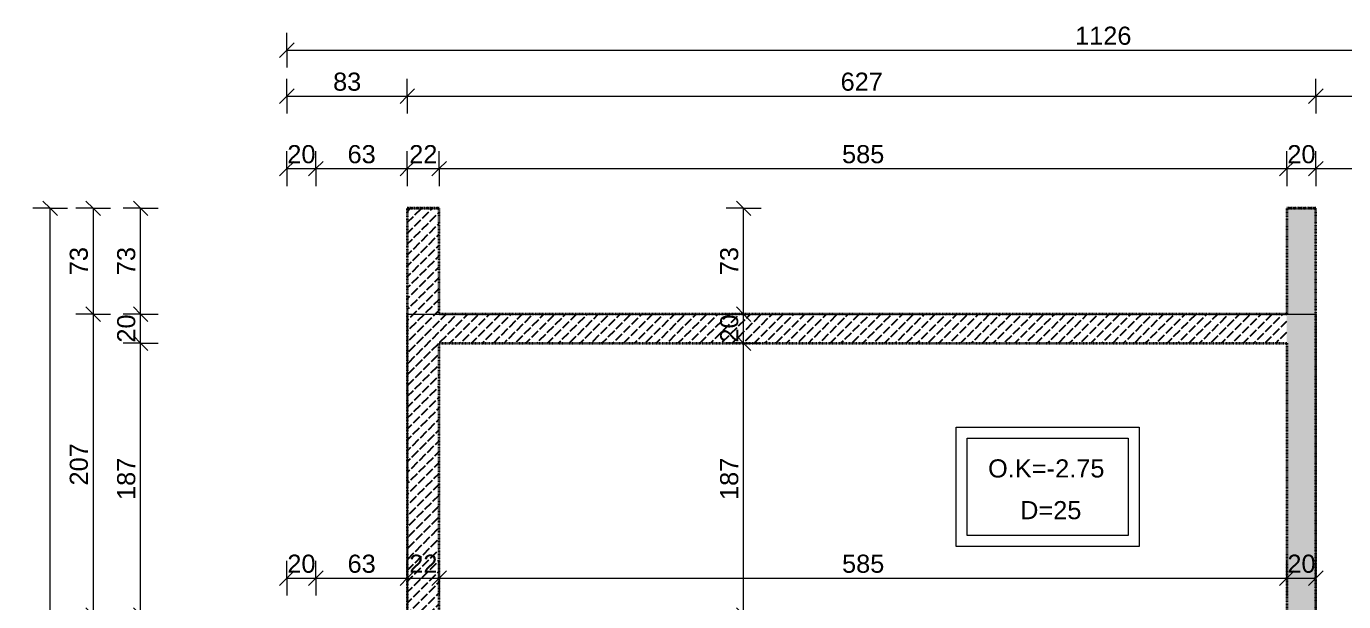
# Model space of a CAD drawing. Header units: centimetres. Extents: x -18 to 1404, y 111 to 1872.
# Drawn here: x -18 to 891, y 1475 to 1872 of the extents above; entities that cross this region are included whole.
import ezdxf

# ---------------------------------------------------------------- set-up
doc = ezdxf.new("R2010")
doc.units = ezdxf.units.CM
doc.linetypes.add('Beton Ole', pattern=[0.3, 0.15, -0.15])
for name, color, linetype, lineweight in [('Dimensions', 90, 'Continuous', 9), ('Dimensions-50', 90, 'Continuous', 9), ('Floor Tags', 90, 'Continuous', 9), ('IfcSlab', 7, 'Continuous', 18), ('IfcWall', 7, 'Continuous', 25)]:
    doc.layers.add(name, color=color, linetype=linetype, lineweight=lineweight)
doc.styles.add('Arial', font='arial.ttf', dxfattribs={"height": 12.5})
doc.dimstyles.new('Deng_-_2mm_Arial_2', dxfattribs={"dimscale": 30.48, "dimtxt": 12.753242, "dimasz": 0.328084, "dimexe": 0.393701, "dimexo": 0.0625, "dimgap": 0, "dimtad": 1, "dimdec": 0, "dimzin": 0, "dimdsep": 46, "dimtxsty": 'Arial', "dimblk1": 'OBLIQUE', "dimblk2": 'OBLIQUE', "dimsah": 1, "dimcen": 0.09, "dimazin": 0, "dimtfac": 1, "dimtdec": 4, "dimtix": 1, "dimtmove": 0, "dimatfit": 3, "dimfxl": 0.393701, "dimfxlon": 1, "dimtvp": 1, "dimtolj": 1, "dimtzin": 0, "dimarcsym": 2})
pattern_1 = [(45, (0, 0), (0.34224, 7.8404), [6.271, -1.524])]

# ---------------------------------------------------------------- blocks, each defined once
blk = doc.blocks.new('TAGFLOOR - D_-1983752-K-11')
at = {"layer": 'Floor Tags'}
for p, q in [((-1.548, -0.773), (-1.548, 0.87)), ((-1.548, 0.87), (0.976, 0.87)), ((0.976, 0.87), (0.976, -0.773)), ((-1.398, 0.72), (0.826, 0.72)), ((-1.398, -0.623), (-1.398, 0.72)), ((0.826, 0.72), (0.826, -0.623)), ((0.826, -0.623), (-1.398, -0.623)), ((0.976, -0.773), (-1.548, -0.773))]:
    blk.add_line(p, q, dxfattribs=at)
blk = doc.blocks.new('DIMBLOCK1-K-11')
at = {"layer": 'Dimensions-50', "transparency": 16777216}
for p, q in [((161.61, 1774.05), (161.61, 1786.05)), ((181.61, 1774.05), (181.61, 1786.05)), ((161.61, 1774.05), (156.61, 1769.05)), ((161.61, 1774.05), (166.61, 1779.05)), ((161.61, 1774.05), (181.61, 1774.05)), ((161.61, 1774.05), (161.61, 1762.05)), ((181.61, 1774.05), (176.61, 1769.05)), ((181.61, 1774.05), (186.61, 1779.05)), ((181.61, 1774.05), (181.61, 1762.05))]:
    blk.add_line(p, q, dxfattribs=at)
at = {"layer": 'Dimensions-50', "color": 0, "transparency": 16777216, "insert": (162, 1790.28), "char_height": 12.5, "width": 23.0736, "attachment_point": 1, "line_spacing_factor": 0.941778, "style": 'Arial'}
blk.add_mtext('20', dxfattribs=at)
blk = doc.blocks.new('_Oblique')
at = {"color": 0, "linetype": 'ByBlock', "lineweight": -2}
blk.add_line((-0.5, -0.5), (0.5, 0.5), dxfattribs=at)
blk = doc.blocks.new('DIMBLOCK2-K-11')
at = {"layer": 'Dimensions-50', "transparency": 16777216}
for p, q in [((181.61, 1774.05), (181.61, 1786.05)), ((244.72, 1774.05), (244.72, 1786.05)), ((181.61, 1774.05), (176.61, 1769.05)), ((181.61, 1774.05), (186.61, 1779.05)), ((181.61, 1774.05), (244.72, 1774.05)), ((181.61, 1774.05), (181.61, 1762.05)), ((244.72, 1774.05), (239.72, 1769.05)), ((244.72, 1774.05), (249.72, 1779.05)), ((244.72, 1774.05), (244.72, 1762.05))]:
    blk.add_line(p, q, dxfattribs=at)
at = {"layer": 'Dimensions-50', "color": 0, "transparency": 16777216, "insert": (203.55, 1790.28), "char_height": 12.5, "width": 23.0736, "attachment_point": 1, "line_spacing_factor": 0.941778, "style": 'Arial'}
blk.add_mtext('63', dxfattribs=at)
blk = doc.blocks.new('DIMBLOCK3-K-11')
at = {"layer": 'Dimensions-50', "transparency": 16777216}
for p, q in [((244.72, 1774.05), (244.72, 1786.05)), ((266.72, 1774.05), (266.72, 1786.05)), ((244.72, 1774.05), (239.72, 1769.05)), ((244.72, 1774.05), (249.72, 1779.05)), ((244.72, 1774.05), (266.72, 1774.05)), ((244.72, 1774.05), (244.72, 1762.05)), ((266.72, 1774.05), (261.72, 1769.05)), ((266.72, 1774.05), (271.72, 1779.05)), ((266.72, 1774.05), (266.72, 1762.05))]:
    blk.add_line(p, q, dxfattribs=at)
at = {"layer": 'Dimensions-50', "color": 0, "transparency": 16777216, "insert": (246.1, 1790.28), "char_height": 12.5, "width": 23.0736, "attachment_point": 1, "line_spacing_factor": 0.941778, "style": 'Arial'}
blk.add_mtext('22', dxfattribs=at)
blk = doc.blocks.new('DIMBLOCK4-K-11')
at = {"layer": 'Dimensions-50', "transparency": 16777216}
for p, q in [((266.72, 1774.05), (266.72, 1786.05)), ((851.55, 1774.05), (851.55, 1786.05)), ((266.72, 1774.05), (261.72, 1769.05)), ((266.72, 1774.05), (271.72, 1779.05)), ((266.72, 1774.05), (851.55, 1774.05)), ((266.72, 1774.05), (266.72, 1762.05)), ((851.55, 1774.05), (846.55, 1769.05)), ((851.55, 1774.05), (856.55, 1779.05)), ((851.55, 1774.05), (851.55, 1762.05))]:
    blk.add_line(p, q, dxfattribs=at)
at = {"layer": 'Dimensions-50', "color": 0, "transparency": 16777216, "insert": (544.71, 1790.28), "char_height": 12.5, "width": 34.6103, "attachment_point": 1, "line_spacing_factor": 0.941778, "style": 'Arial'}
blk.add_mtext('585', dxfattribs=at)
blk = doc.blocks.new('DIMBLOCK5-K-11')
at = {"layer": 'Dimensions-50', "transparency": 16777216}
for p, q in [((851.55, 1774.05), (851.55, 1786.05)), ((871.55, 1774.05), (871.55, 1786.05)), ((851.55, 1774.05), (846.55, 1769.05)), ((851.55, 1774.05), (856.55, 1779.05)), ((851.55, 1774.05), (871.55, 1774.05)), ((851.55, 1774.05), (851.55, 1762.05)), ((871.55, 1774.05), (866.55, 1769.05)), ((871.55, 1774.05), (876.55, 1779.05)), ((871.55, 1774.05), (871.55, 1762.05))]:
    blk.add_line(p, q, dxfattribs=at)
at = {"layer": 'Dimensions-50', "color": 0, "transparency": 16777216, "insert": (851.94, 1790.28), "char_height": 12.5, "width": 23.0736, "attachment_point": 1, "line_spacing_factor": 0.941778, "style": 'Arial'}
blk.add_mtext('20', dxfattribs=at)
blk = doc.blocks.new('DIMBLOCK6-K-11')
at = {"layer": 'Dimensions-50', "transparency": 16777216}
for p, q in [((871.55, 1774.05), (871.55, 1786.05)), ((1267.87, 1774.05), (1267.87, 1786.05)), ((871.55, 1774.05), (866.55, 1769.05)), ((871.55, 1774.05), (876.55, 1779.05)), ((871.55, 1774.05), (1267.87, 1774.05)), ((871.55, 1774.05), (871.55, 1762.05)), ((1267.87, 1774.05), (1262.87, 1769.05)), ((1267.87, 1774.05), (1272.87, 1779.05)), ((1267.87, 1774.05), (1267.87, 1762.05))]:
    blk.add_line(p, q, dxfattribs=at)
at = {"layer": 'Dimensions-50', "color": 0, "transparency": 16777216, "insert": (1055.29, 1790.28), "char_height": 12.5, "width": 34.6103, "attachment_point": 1, "line_spacing_factor": 0.941778, "style": 'Arial'}
blk.add_mtext('396', dxfattribs=at)
blk = doc.blocks.new('DIMBLOCK8-K-11')
at = {"layer": 'Dimensions-50', "transparency": 16777216}
for p, q in [((161.61, 1824.05), (161.61, 1836.05)), ((244.72, 1824.05), (244.72, 1836.05)), ((161.61, 1824.05), (166.61, 1829.05)), ((244.72, 1824.05), (249.72, 1829.05)), ((161.61, 1824.05), (156.61, 1819.05)), ((161.61, 1824.05), (244.72, 1824.05)), ((161.61, 1824.05), (161.61, 1812.05)), ((244.72, 1824.05), (239.72, 1819.05)), ((244.72, 1824.05), (244.72, 1812.05))]:
    blk.add_line(p, q, dxfattribs=at)
at = {"layer": 'Dimensions-50', "color": 0, "transparency": 16777216, "insert": (193.55, 1840.28), "char_height": 12.5, "width": 23.0736, "attachment_point": 1, "line_spacing_factor": 0.941778, "style": 'Arial'}
blk.add_mtext('83', dxfattribs=at)
blk = doc.blocks.new('DIMBLOCK9-K-11')
at = {"layer": 'Dimensions-50', "transparency": 16777216}
for p, q in [((244.72, 1824.05), (244.72, 1836.05)), ((871.55, 1824.05), (871.55, 1836.05)), ((244.72, 1824.05), (249.72, 1829.05)), ((871.55, 1824.05), (876.55, 1829.05)), ((244.72, 1824.05), (239.72, 1819.05)), ((244.72, 1824.05), (871.55, 1824.05)), ((244.72, 1824.05), (244.72, 1812.05)), ((871.55, 1824.05), (866.55, 1819.05)), ((871.55, 1824.05), (871.55, 1812.05))]:
    blk.add_line(p, q, dxfattribs=at)
at = {"layer": 'Dimensions-50', "color": 0, "transparency": 16777216, "insert": (543.71, 1840.28), "char_height": 12.5, "width": 34.6103, "attachment_point": 1, "line_spacing_factor": 0.941778, "style": 'Arial'}
blk.add_mtext('627', dxfattribs=at)
blk = doc.blocks.new('DIMBLOCK10-K-11')
at = {"layer": 'Dimensions-50', "transparency": 16777216}
for p, q in [((871.55, 1824.05), (871.55, 1836.05)), ((1287.87, 1824.05), (1287.87, 1836.05)), ((871.55, 1824.05), (876.55, 1829.05)), ((1287.87, 1824.05), (1292.87, 1829.05)), ((871.55, 1824.05), (866.55, 1819.05)), ((871.55, 1824.05), (1287.87, 1824.05)), ((871.55, 1824.05), (871.55, 1812.05)), ((1287.87, 1824.05), (1282.87, 1819.05)), ((1287.87, 1824.05), (1287.87, 1812.05))]:
    blk.add_line(p, q, dxfattribs=at)
at = {"layer": 'Dimensions-50', "color": 0, "transparency": 16777216, "insert": (1065.29, 1840.28), "char_height": 12.5, "width": 34.6103, "attachment_point": 1, "line_spacing_factor": 0.941778, "style": 'Arial'}
blk.add_mtext('416', dxfattribs=at)
blk = doc.blocks.new('DIMBLOCK11-K-11')
at = {"layer": 'Dimensions-50', "transparency": 16777216}
for p, q in [((161.61, 1855.76), (161.61, 1867.76)), ((1287.87, 1855.76), (1287.87, 1867.76)), ((161.61, 1855.76), (156.61, 1850.76)), ((161.61, 1855.76), (166.61, 1860.76)), ((161.61, 1855.76), (1287.87, 1855.76)), ((161.61, 1855.76), (161.61, 1843.76)), ((1287.87, 1855.76), (1282.87, 1850.76)), ((1287.87, 1855.76), (1292.87, 1860.76)), ((1287.87, 1855.76), (1287.87, 1843.76))]:
    blk.add_line(p, q, dxfattribs=at)
at = {"layer": 'Dimensions-50', "color": 0, "transparency": 16777216, "insert": (705.51, 1871.98), "char_height": 12.5, "width": 46.1471, "attachment_point": 1, "line_spacing_factor": 0.941778, "style": 'Arial'}
blk.add_mtext('1126', dxfattribs=at)
blk = doc.blocks.new('DIMBLOCK47-K-11')
at = {"layer": 'Dimensions-50', "transparency": 16777216}
for p, q in [((60.78, 1653.69), (55.78, 1658.69)), ((60.78, 1653.69), (48.78, 1653.69)), ((60.78, 1466.25), (60.78, 1653.69)), ((60.78, 1653.69), (65.78, 1648.69)), ((60.78, 1653.69), (72.78, 1653.69)), ((60.78, 1466.25), (48.78, 1466.25)), ((60.78, 1466.25), (55.78, 1471.25)), ((60.78, 1466.25), (65.78, 1461.25)), ((60.78, 1466.25), (72.78, 1466.25))]:
    blk.add_line(p, q, dxfattribs=at)
at = {"layer": 'Dimensions-50', "color": 0, "transparency": 16777216, "insert": (44.56, 1545.55), "char_height": 12.5, "width": 34.6103, "attachment_point": 1, "rotation": 90, "line_spacing_factor": 0.941778, "style": 'Arial'}
blk.add_mtext('187', dxfattribs=at)
blk = doc.blocks.new('DIMBLOCK48-K-11')
at = {"layer": 'Dimensions-50', "transparency": 16777216}
for p, q in [((60.78, 1673.69), (48.78, 1673.69)), ((60.78, 1673.69), (55.78, 1678.69)), ((60.78, 1653.69), (60.78, 1673.69)), ((60.78, 1673.69), (65.78, 1668.69)), ((60.78, 1673.69), (72.78, 1673.69)), ((60.78, 1653.69), (55.78, 1658.69)), ((60.78, 1653.69), (48.78, 1653.69)), ((60.78, 1653.69), (65.78, 1648.69)), ((60.78, 1653.69), (72.78, 1653.69))]:
    blk.add_line(p, q, dxfattribs=at)
at = {"layer": 'Dimensions-50', "color": 0, "transparency": 16777216, "insert": (44.56, 1654.08), "char_height": 12.5, "width": 23.0736, "attachment_point": 1, "rotation": 90, "line_spacing_factor": 0.941778, "style": 'Arial'}
blk.add_mtext('20', dxfattribs=at)
blk = doc.blocks.new('DIMBLOCK49-K-11')
at = {"layer": 'Dimensions-50', "transparency": 16777216}
for p, q in [((60.78, 1746.69), (48.78, 1746.69)), ((60.78, 1746.69), (55.78, 1751.69)), ((60.78, 1673.69), (60.78, 1746.69)), ((60.78, 1746.69), (65.78, 1741.69)), ((60.78, 1746.69), (72.78, 1746.69)), ((60.78, 1673.69), (48.78, 1673.69)), ((60.78, 1673.69), (55.78, 1678.69)), ((60.78, 1673.69), (65.78, 1668.69)), ((60.78, 1673.69), (72.78, 1673.69))]:
    blk.add_line(p, q, dxfattribs=at)
at = {"layer": 'Dimensions-50', "color": 0, "transparency": 16777216, "insert": (44.56, 1700.58), "char_height": 12.5, "width": 23.0736, "attachment_point": 1, "rotation": 90, "line_spacing_factor": 0.941778, "style": 'Arial'}
blk.add_mtext('73', dxfattribs=at)
blk = doc.blocks.new('DIMBLOCK50-K-11')
at = {"layer": 'Dimensions-50', "transparency": 16777216}
for p, q in [((28.07, 1746.69), (16.07, 1746.69)), ((28.07, 1746.69), (23.07, 1751.69)), ((28.07, 1746.69), (28.07, 1673.69)), ((28.07, 1746.69), (33.07, 1741.69)), ((28.07, 1746.69), (40.07, 1746.69)), ((28.07, 1673.69), (16.07, 1673.69)), ((28.07, 1673.69), (23.07, 1678.69)), ((28.07, 1673.69), (33.07, 1668.69)), ((28.07, 1673.69), (40.07, 1673.69))]:
    blk.add_line(p, q, dxfattribs=at)
at = {"layer": 'Dimensions-50', "color": 0, "transparency": 16777216, "insert": (11.85, 1700.58), "char_height": 12.5, "width": 23.0736, "attachment_point": 1, "rotation": 90, "line_spacing_factor": 0.941778, "style": 'Arial'}
blk.add_mtext('73', dxfattribs=at)
blk = doc.blocks.new('DIMBLOCK51-K-11')
at = {"layer": 'Dimensions-50', "transparency": 16777216}
for p, q in [((28.07, 1673.69), (16.07, 1673.69)), ((28.07, 1673.69), (23.07, 1678.69)), ((28.07, 1673.69), (28.07, 1466.25)), ((28.07, 1673.69), (33.07, 1668.69)), ((28.07, 1673.69), (40.07, 1673.69)), ((28.07, 1466.25), (16.07, 1466.25)), ((28.07, 1466.25), (23.07, 1471.25)), ((28.07, 1466.25), (33.07, 1461.25)), ((28.07, 1466.25), (40.07, 1466.25))]:
    blk.add_line(p, q, dxfattribs=at)
at = {"layer": 'Dimensions-50', "color": 0, "transparency": 16777216, "insert": (11.85, 1555.55), "char_height": 12.5, "width": 34.6103, "attachment_point": 1, "rotation": 90, "line_spacing_factor": 0.941778, "style": 'Arial'}
blk.add_mtext('207', dxfattribs=at)
blk = doc.blocks.new('DIMBLOCK55-K-11')
at = {"layer": 'Dimensions-50', "transparency": 16777216}
for p, q in [((-1.66, 1746.69), (-13.66, 1746.69)), ((-1.66, 1746.69), (-6.66, 1751.69)), ((-1.66, 254.32), (-1.66, 1746.69)), ((-1.66, 1746.69), (3.34, 1741.69)), ((-1.66, 1746.69), (10.34, 1746.69)), ((-1.66, 254.32), (-6.66, 259.32)), ((-1.66, 254.32), (-13.66, 254.32)), ((-1.66, 254.32), (3.34, 249.32)), ((-1.66, 254.32), (10.34, 254.32))]:
    blk.add_line(p, q, dxfattribs=at)
at = {"layer": 'Dimensions-50', "color": 0, "transparency": 16777216, "insert": (-17.89, 981.28), "char_height": 12.5, "width": 46.1471, "attachment_point": 1, "rotation": 90, "line_spacing_factor": 0.941778, "style": 'Arial'}
blk.add_mtext('1492', dxfattribs=at)
blk = doc.blocks.new('DIMBLOCK72-K-11')
at = {"layer": 'Dimensions-50', "transparency": 16777216}
for p, q in [((476.81, 1653.69), (471.81, 1658.69)), ((476.81, 1653.69), (464.81, 1653.69)), ((476.81, 1466.25), (476.81, 1653.69)), ((476.81, 1653.69), (481.81, 1648.69)), ((476.81, 1653.69), (488.81, 1653.69)), ((476.81, 1466.25), (464.81, 1466.25)), ((476.81, 1466.25), (471.81, 1471.25)), ((476.81, 1466.25), (481.81, 1461.25)), ((476.81, 1466.25), (488.81, 1466.25))]:
    blk.add_line(p, q, dxfattribs=at)
at = {"layer": 'Dimensions-50', "color": 0, "transparency": 16777216, "insert": (460.58, 1545.55), "char_height": 12.5, "width": 34.6103, "attachment_point": 1, "rotation": 90, "line_spacing_factor": 0.941778, "style": 'Arial'}
blk.add_mtext('187', dxfattribs=at)
blk = doc.blocks.new('DIMBLOCK73-K-11')
at = {"layer": 'Dimensions-50', "transparency": 16777216}
for p, q in [((476.81, 1673.69), (464.81, 1673.69)), ((476.81, 1673.69), (471.81, 1678.69)), ((476.81, 1653.69), (476.81, 1673.69)), ((476.81, 1673.69), (481.81, 1668.69)), ((476.81, 1673.69), (488.81, 1673.69)), ((476.81, 1653.69), (471.81, 1658.69)), ((476.81, 1653.69), (464.81, 1653.69)), ((476.81, 1653.69), (481.81, 1648.69)), ((476.81, 1653.69), (488.81, 1653.69))]:
    blk.add_line(p, q, dxfattribs=at)
at = {"layer": 'Dimensions-50', "color": 0, "transparency": 16777216, "insert": (460.58, 1654.08), "char_height": 12.5, "width": 23.0736, "attachment_point": 1, "rotation": 90, "line_spacing_factor": 0.941778, "style": 'Arial'}
blk.add_mtext('20', dxfattribs=at)
blk = doc.blocks.new('DIMBLOCK74-K-11')
at = {"layer": 'Dimensions-50', "transparency": 16777216}
for p, q in [((476.81, 1746.69), (464.81, 1746.69)), ((476.81, 1746.69), (471.81, 1751.69)), ((476.81, 1673.69), (476.81, 1746.69)), ((476.81, 1746.69), (481.81, 1741.69)), ((476.81, 1746.69), (488.81, 1746.69)), ((476.81, 1673.69), (464.81, 1673.69)), ((476.81, 1673.69), (471.81, 1678.69)), ((476.81, 1673.69), (481.81, 1668.69)), ((476.81, 1673.69), (488.81, 1673.69))]:
    blk.add_line(p, q, dxfattribs=at)
at = {"layer": 'Dimensions-50', "color": 0, "transparency": 16777216, "insert": (460.58, 1700.58), "char_height": 12.5, "width": 23.0736, "attachment_point": 1, "rotation": 90, "line_spacing_factor": 0.941778, "style": 'Arial'}
blk.add_mtext('73', dxfattribs=at)
blk = doc.blocks.new('DIMBLOCK86-K-11')
at = {"layer": 'Dimensions-50', "transparency": 16777216}
for p, q in [((161.61, 1491.63), (161.61, 1503.63)), ((181.61, 1491.63), (181.61, 1503.63)), ((161.61, 1491.63), (156.61, 1486.63)), ((161.61, 1491.63), (166.61, 1496.63)), ((161.61, 1491.63), (181.61, 1491.63)), ((161.61, 1491.63), (161.61, 1479.63)), ((181.61, 1491.63), (176.61, 1486.63)), ((181.61, 1491.63), (186.61, 1496.63)), ((181.61, 1491.63), (181.61, 1479.63))]:
    blk.add_line(p, q, dxfattribs=at)
at = {"layer": 'Dimensions-50', "color": 0, "transparency": 16777216, "insert": (162, 1507.85), "char_height": 12.5, "width": 23.0736, "attachment_point": 1, "line_spacing_factor": 0.941778, "style": 'Arial'}
blk.add_mtext('20', dxfattribs=at)
blk = doc.blocks.new('DIMBLOCK87-K-11')
at = {"layer": 'Dimensions-50', "transparency": 16777216}
for p, q in [((181.61, 1491.63), (181.61, 1503.63)), ((244.72, 1491.63), (244.72, 1503.63)), ((181.61, 1491.63), (176.61, 1486.63)), ((181.61, 1491.63), (186.61, 1496.63)), ((181.61, 1491.63), (244.72, 1491.63)), ((181.61, 1491.63), (181.61, 1479.63)), ((244.72, 1491.63), (239.72, 1486.63)), ((244.72, 1491.63), (249.72, 1496.63)), ((244.72, 1491.63), (244.72, 1479.63))]:
    blk.add_line(p, q, dxfattribs=at)
at = {"layer": 'Dimensions-50', "color": 0, "transparency": 16777216, "insert": (203.55, 1507.85), "char_height": 12.5, "width": 23.0736, "attachment_point": 1, "line_spacing_factor": 0.941778, "style": 'Arial'}
blk.add_mtext('63', dxfattribs=at)
blk = doc.blocks.new('DIMBLOCK88-K-11')
at = {"layer": 'Dimensions-50', "transparency": 16777216}
for p, q in [((244.72, 1491.63), (244.72, 1503.63)), ((266.72, 1491.63), (266.72, 1503.63)), ((244.72, 1491.63), (239.72, 1486.63)), ((244.72, 1491.63), (249.72, 1496.63)), ((244.72, 1491.63), (266.72, 1491.63)), ((244.72, 1491.63), (244.72, 1479.63)), ((266.72, 1491.63), (261.72, 1486.63)), ((266.72, 1491.63), (271.72, 1496.63)), ((266.72, 1491.63), (266.72, 1479.63))]:
    blk.add_line(p, q, dxfattribs=at)
at = {"layer": 'Dimensions-50', "color": 0, "transparency": 16777216, "insert": (246.1, 1507.85), "char_height": 12.5, "width": 23.0736, "attachment_point": 1, "line_spacing_factor": 0.941778, "style": 'Arial'}
blk.add_mtext('22', dxfattribs=at)
blk = doc.blocks.new('DIMBLOCK89-K-11')
at = {"layer": 'Dimensions-50', "transparency": 16777216}
for p, q in [((266.72, 1491.63), (266.72, 1503.63)), ((851.55, 1491.63), (851.55, 1503.63)), ((266.72, 1491.63), (261.72, 1486.63)), ((266.72, 1491.63), (271.72, 1496.63)), ((266.72, 1491.63), (851.55, 1491.63)), ((266.72, 1491.63), (266.72, 1479.63)), ((851.55, 1491.63), (846.55, 1486.63)), ((851.55, 1491.63), (856.55, 1496.63)), ((851.55, 1491.63), (851.55, 1479.63))]:
    blk.add_line(p, q, dxfattribs=at)
at = {"layer": 'Dimensions-50', "color": 0, "transparency": 16777216, "insert": (544.71, 1507.85), "char_height": 12.5, "width": 34.6103, "attachment_point": 1, "line_spacing_factor": 0.941778, "style": 'Arial'}
blk.add_mtext('585', dxfattribs=at)
blk = doc.blocks.new('DIMBLOCK90-K-11')
at = {"layer": 'Dimensions-50', "transparency": 16777216}
for p, q in [((851.55, 1491.63), (851.55, 1503.63)), ((871.55, 1491.63), (871.55, 1503.63)), ((851.55, 1491.63), (846.55, 1486.63)), ((851.55, 1491.63), (856.55, 1496.63)), ((851.55, 1491.63), (871.55, 1491.63)), ((851.55, 1491.63), (851.55, 1479.63)), ((871.55, 1491.63), (866.55, 1486.63)), ((871.55, 1491.63), (876.55, 1496.63)), ((871.55, 1491.63), (871.55, 1479.63))]:
    blk.add_line(p, q, dxfattribs=at)
at = {"layer": 'Dimensions-50', "color": 0, "transparency": 16777216, "insert": (851.94, 1507.85), "char_height": 12.5, "width": 23.0736, "attachment_point": 1, "line_spacing_factor": 0.941778, "style": 'Arial'}
blk.add_mtext('20', dxfattribs=at)

msp = doc.modelspace()

# ---------------------------------------------------------------- hatches: boundary and pattern name
at = {"layer": 'IfcWall', "linetype": 'Beton Ole'}
h = msp.add_hatch(dxfattribs=at)
h.set_pattern_fill('FP_1', color=256, style=0, pattern_type=2)
h.set_pattern_definition(pattern_1)
h.paths.add_polyline_path([(266.72, 1466.25), (266.72, 1746.69), (244.72, 1746.69), (244.72, 1466.25)])
h = msp.add_hatch(dxfattribs=at)
h.set_pattern_fill('FP_1', color=256, style=0, pattern_type=2)
h.set_pattern_definition(pattern_1)
h.paths.add_polyline_path([(851.55, 675.69), (871.55, 675.69), (871.55, 1746.69), (851.55, 1746.69), (851.55, 993.44)])
h = msp.add_hatch(dxfattribs=at)
h.set_pattern_fill('FP_1', color=256, style=0, pattern_type=2)
h.set_pattern_definition(pattern_1)
h.paths.add_polyline_path([(851.55, 1653.69), (851.55, 1673.69), (266.72, 1673.69), (266.72, 1653.69), (691.27, 1653.69)])

# ---------------------------------------------------------------- linework, layer by layer
at = {"layer": 'IfcSlab', "color": 50}
for p, q in [((244.72, 1673.69), (871.55, 1673.69)), ((244.72, 1673.69), (244.72, 1192.69)), ((871.55, 1673.69), (871.55, 695.69))]:
    msp.add_line(p, q, dxfattribs=at)
at = {"layer": 'IfcWall', "color": 10, "linetype": 'Beton Ole', "lineweight": 35}
for p, q in [((266.72, 1746.69), (244.72, 1746.69)), ((244.72, 1746.69), (244.72, 1466.25)), ((266.72, 1673.69), (266.72, 1746.69)), ((851.55, 1746.69), (851.55, 1673.69)), ((871.55, 1746.69), (851.55, 1746.69)), ((871.55, 695.69), (871.55, 1746.69)), ((851.55, 1673.69), (266.72, 1673.69)), ((266.72, 1653.69), (851.55, 1653.69)), ((266.72, 1438.69), (266.72, 1653.69)), ((851.55, 1653.69), (851.55, 675.69))]:
    msp.add_line(p, q, dxfattribs=at)
at = {"layer": 'IfcWall', "color": 250, "linetype": 'Beton Ole', "lineweight": 35}
for p, q in [((244.72, 1746.69), (266.72, 1746.69)), ((244.72, 1746.69), (244.72, 1466.25)), ((266.72, 1673.69), (266.72, 1746.69)), ((851.55, 1746.69), (851.55, 1673.69)), ((851.55, 1746.69), (871.55, 1746.69)), ((871.55, 695.69), (871.55, 1746.69)), ((851.55, 1673.69), (266.72, 1673.69)), ((266.72, 1653.69), (851.55, 1653.69)), ((266.72, 1438.69), (266.72, 1653.69)), ((851.55, 1653.69), (851.55, 675.69))]:
    msp.add_line(p, q, dxfattribs=at)

# ---------------------------------------------------------------- block references
at = {"layer": 'Floor Tags', "xscale": 49.99999999999998, "yscale": 49.99999999999998, "zscale": 49.99999999999998}
msp.add_blockref('TAGFLOOR - D_-1983752-K-11', (700.91, 1552.21), dxfattribs=at)

# ---------------------------------------------------------------- dimensions: what is measured, and where the dimension line sits
at = {"layer": 'Dimensions'}
for base, p1, p2, override, picture, middle in [((1287.87, 1855.76), (161.61, 1843.76), (1287.87, 1843.76), {"dimpost": '<>', "dimfxl": 1126.258271}, 'DIMBLOCK11-K-11', (724.74, 1862.14)), ((244.72, 1824.05), (161.61, 1812.05), (244.72, 1812.05), {"dimpost": '<>', "dimfxl": 83.108491}, 'DIMBLOCK8-K-11', (203.16, 1830.44)), ((871.55, 1824.05), (244.72, 1812.05), (871.55, 1812.05), {"dimpost": '<>', "dimfxl": 626.835186}, 'DIMBLOCK9-K-11', (558.14, 1830.43)), ((1287.87, 1824.05), (871.55, 1812.05), (1287.87, 1812.05), {"dimpost": '<>', "dimfxl": 416.314595}, 'DIMBLOCK10-K-11', (1079.71, 1830.43)), ((181.61, 1774.05), (161.61, 1762.05), (181.61, 1762.05), {"dimpost": '<>', "dimfxl": 20}, 'DIMBLOCK1-K-11', (171.61, 1780.43)), ((244.72, 1774.05), (181.61, 1762.05), (244.72, 1762.05), {"dimpost": '<>', "dimfxl": 63.108491}, 'DIMBLOCK2-K-11', (213.16, 1780.44)), ((266.72, 1774.05), (244.72, 1762.05), (266.72, 1762.05), {"dimpost": '<>', "dimfxl": 22}, 'DIMBLOCK3-K-11', (255.72, 1780.33)), ((851.55, 1774.05), (266.72, 1762.05), (851.55, 1762.05), {"dimpost": '<>', "dimfxl": 584.835186}, 'DIMBLOCK4-K-11', (559.14, 1780.43)), ((871.55, 1774.05), (851.55, 1762.05), (871.55, 1762.05), {"dimpost": '<>', "dimfxl": 20}, 'DIMBLOCK5-K-11', (861.55, 1780.43)), ((1267.87, 1774.05), (871.55, 1762.05), (1267.87, 1762.05), {"dimpost": '<>', "dimfxl": 396.314595}, 'DIMBLOCK6-K-11', (1069.71, 1780.44)), ((181.61, 1491.63), (161.61, 1479.63), (181.61, 1479.63), {"dimpost": '<>', "dimfxl": 20}, 'DIMBLOCK86-K-11', (171.61, 1498.01)), ((244.72, 1491.63), (181.61, 1479.63), (244.72, 1479.63), {"dimpost": '<>', "dimfxl": 63.108491}, 'DIMBLOCK87-K-11', (213.16, 1498.01)), ((266.72, 1491.63), (244.72, 1479.63), (266.72, 1479.63), {"dimpost": '<>', "dimfxl": 22}, 'DIMBLOCK88-K-11', (255.72, 1497.9)), ((851.55, 1491.63), (266.72, 1479.63), (851.55, 1503.63), {"dimpost": '<>', "dimfxl": 585.327425}, 'DIMBLOCK89-K-11', (559.14, 1498.01)), ((871.55, 1491.63), (851.55, 1503.63), (871.55, 1503.63), {"dimpost": '<>', "dimfxl": 20}, 'DIMBLOCK90-K-11', (861.55, 1498.01))]:
    dim = msp.add_linear_dim(base=base, p1=p1, p2=p2, dimstyle='Deng_-_2mm_Arial_2', override=override, dxfattribs=at)
    dim.commit()
    dim.dimension.update_dxf_attribs({"geometry": picture, "text_midpoint": middle})
for base, p1, p2, override, picture, middle in [((-1.66, 1746.69), (10.34, 254.32), (10.34, 1746.69), {"dimpost": '<>', "dimfxl": 1492.370645}, 'DIMBLOCK55-K-11', (-8.05, 1000.5)), ((28.07, 1673.69), (40.07, 1746.69), (40.07, 1673.69), {"dimpost": '<>', "dimfxl": 72.994286}, 'DIMBLOCK50-K-11', (21.69, 1710.19)), ((60.78, 1746.69), (72.78, 1673.69), (72.78, 1746.69), {"dimpost": '<>', "dimfxl": 72.994286}, 'DIMBLOCK49-K-11', (54.4, 1710.19)), ((476.81, 1746.69), (464.81, 1673.69), (464.81, 1746.69), {"dimpost": '<>', "dimfxl": 72.994286}, 'DIMBLOCK74-K-11', (470.42, 1710.19)), ((28.07, 1466.25), (40.07, 1673.69), (40.07, 1466.25), {"dimpost": '<>', "dimfxl": 207.441626}, 'DIMBLOCK51-K-11', (21.69, 1569.97)), ((60.78, 1673.69), (72.78, 1653.69), (72.78, 1673.69), {"dimpost": '<>', "dimfxl": 20}, 'DIMBLOCK48-K-11', (54.4, 1663.69)), ((476.81, 1673.69), (464.81, 1653.69), (464.81, 1673.69), {"dimpost": '<>', "dimfxl": 20}, 'DIMBLOCK73-K-11', (470.42, 1663.69)), ((60.78, 1653.69), (72.78, 1466.25), (72.78, 1653.69), {"dimpost": '<>', "dimfxl": 187.441626}, 'DIMBLOCK47-K-11', (54.4, 1559.97)), ((476.81, 1653.69), (464.81, 1466.25), (464.81, 1653.69), {"dimpost": '<>', "dimfxl": 187.441626}, 'DIMBLOCK72-K-11', (470.42, 1559.97))]:
    dim = msp.add_linear_dim(base=base, p1=p1, p2=p2, angle=90, dimstyle='Deng_-_2mm_Arial_2', override=override, dxfattribs=at)
    dim.commit()
    dim.dimension.update_dxf_attribs({"geometry": picture, "text_midpoint": middle})

# ---------------------------------------------------------------- next in the draw order: texts
at = {"layer": 'Floor Tags', "color": 7, "char_height": 12.5, "attachment_point": 1, "style": 'Arial', "bg_fill": 3, "box_fill_scale": 1.25, "bg_fill_color": 256, "bg_fill_true_color": 13158600, "bg_fill_transparency": 0}
for s, insert, width in [('O.K=-', (645.45, 1573.56), 56.1181), ('D=', (667.58, 1544.79), 27.6582)]:
    msp.add_mtext(s, dxfattribs=dict(at, insert=insert, width=width))

# ---------------------------------------------------------------- next in the draw order: texts
for s, insert, width in [('2.75', (691.75, 1573.56), 40.8861), ('25', (690.4, 1544.79), 23.2489)]:
    msp.add_mtext(s, dxfattribs=dict(at, insert=insert, width=width))

doc.saveas('drawing.dxf')
